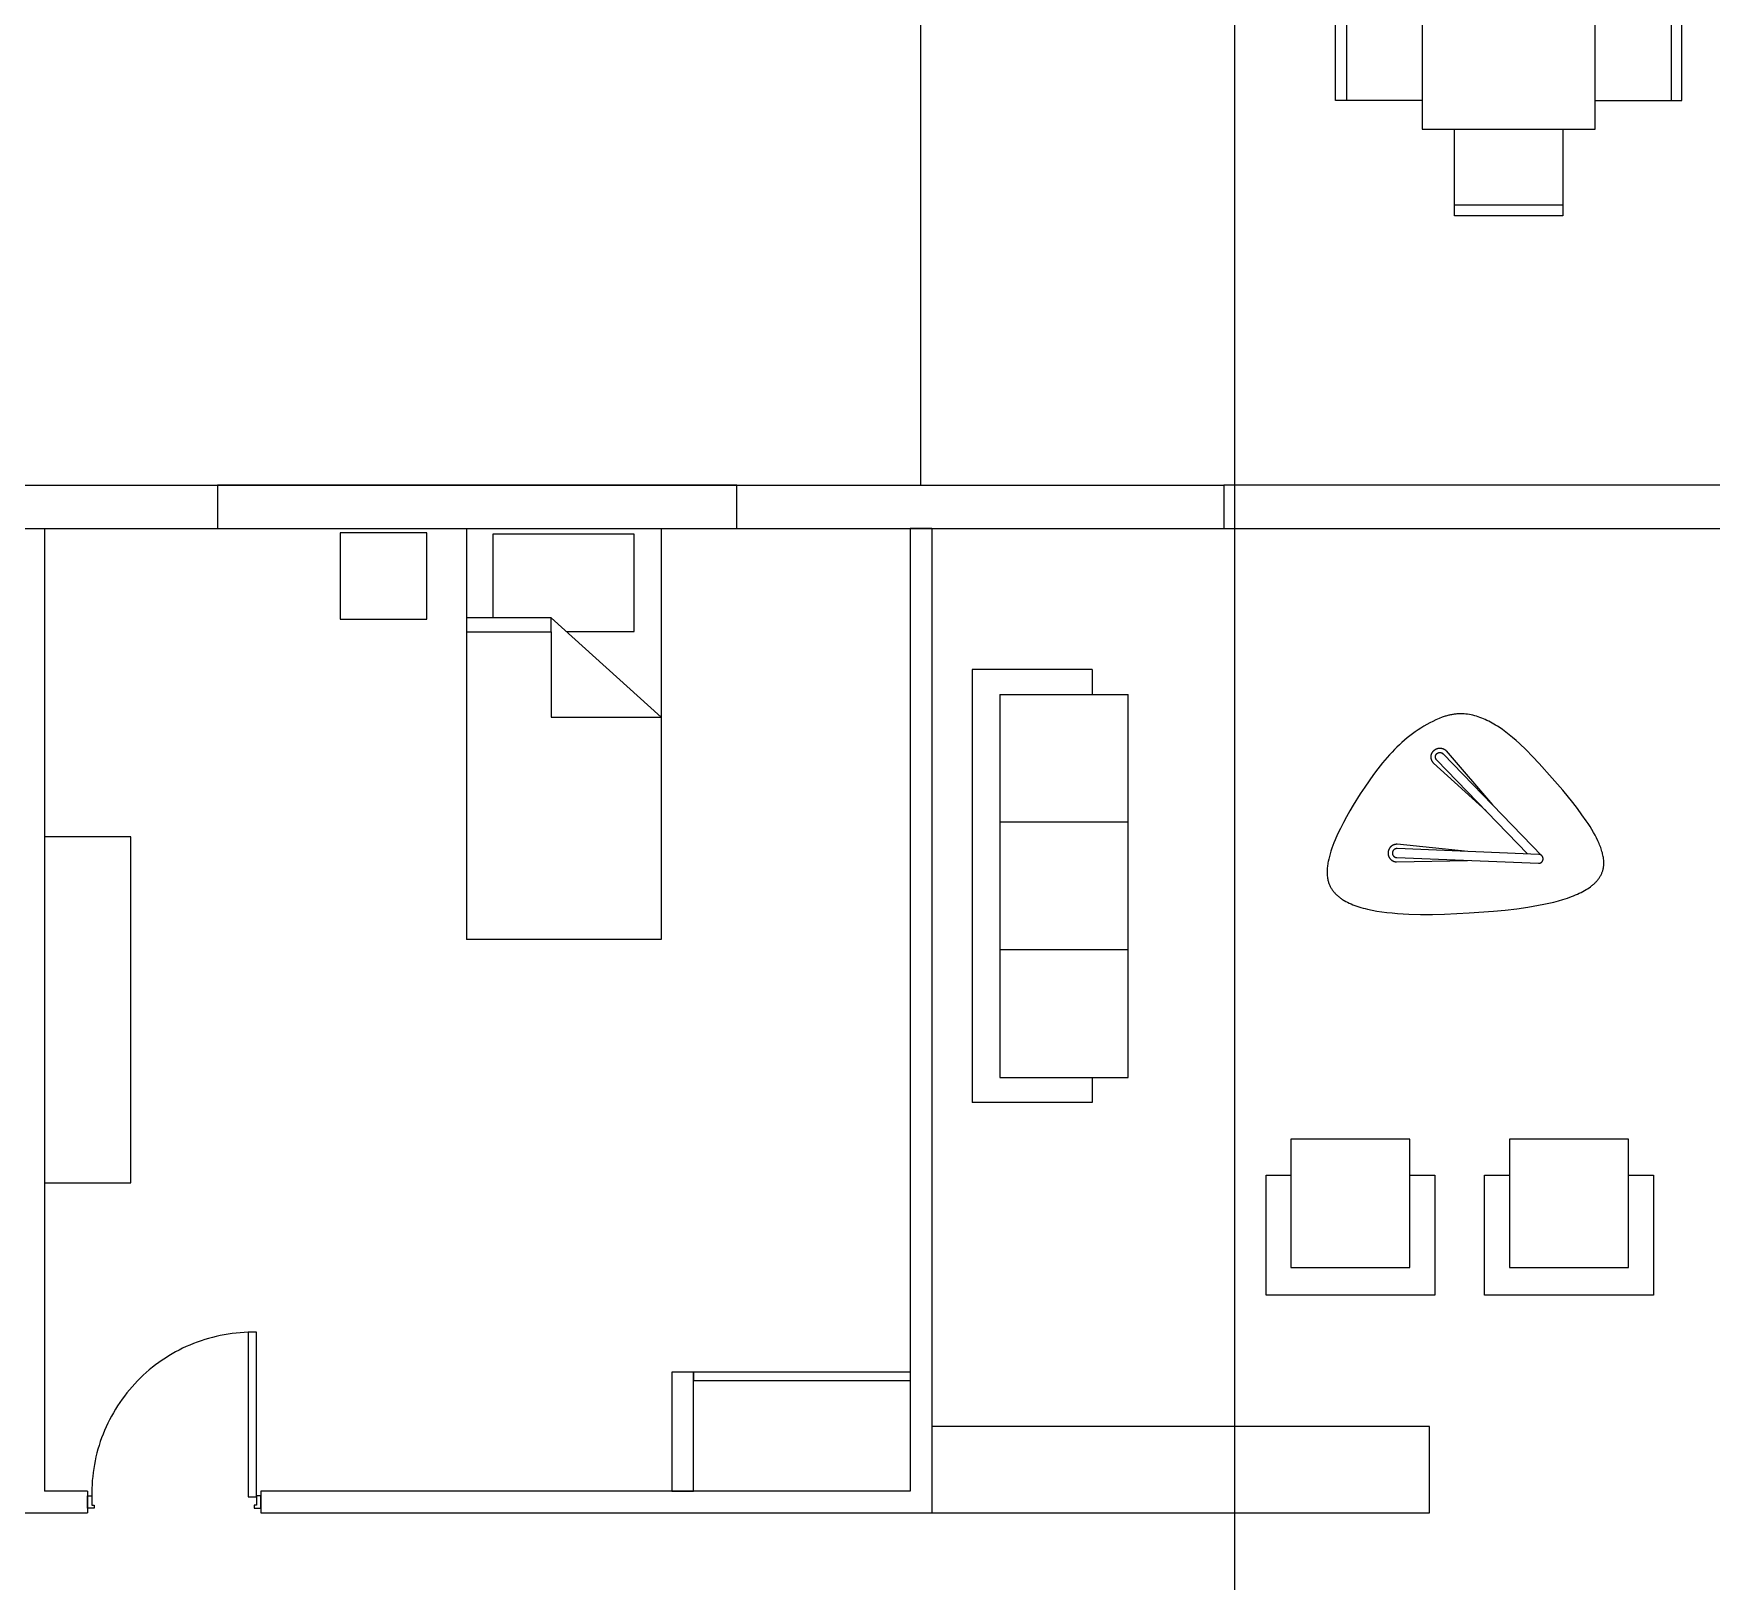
# Model space of a CAD drawing. Header units: centimetres. Extents: x 31418 to 49849, y -3781 to 3852.
# Drawn here: x 32563 to 33338, y 763 to 1478 of the extents above; entities that cross this region are included whole.
import ezdxf

# ---------------------------------------------------------------- set-up
doc = ezdxf.new("R2010")
doc.units = ezdxf.units.CM
doc.header["$LTSCALE"] = 100
doc.header["$MEASUREMENT"] = 0
doc.linetypes.add('ACAD_ISO03W100', pattern=[30, 12, -18])
for name, color, linetype in [('Muebles', 11, 'Continuous'), ('MUROS', 5, 'Continuous'), ('PUERTA', 1, 'Continuous'), ('Puertas', 1, 'Continuous'), ('TABIQUE', 3, 'Continuous'), ('Texto', 2, 'Continuous')]:
    doc.layers.add(name, color=color, linetype=linetype)

# ---------------------------------------------------------------- blocks, each defined once
blk = doc.blocks.new('cama')
at = {"layer": 'Muebles'}
for points in [[(29974.86, 1051.81), (30064.86, 1051.81)], [(29974.86, 1051.81), (29974.86, 861.81)], [(29987.08, 1049.06), (29987.08, 1010.29)], [(30052.35, 1049.06), (29987.08, 1049.06)], [(30052.35, 1004.08), (30052.35, 1049.06)], [(30064.86, 1051.81), (30064.86, 861.81)], [(30014.04, 1010.5), (29974.86, 1010.5)], [(30014.04, 1003.92), (30014.04, 1010.5)], [(30064.86, 964.52), (30014.04, 1010.5)], [(29974.86, 1003.92), (30014.04, 1003.92)], [(30014.04, 1003.92), (30014.04, 964.52)], [(30021.13, 1004.08), (30052.35, 1004.08)], [(30014.04, 964.52), (30064.86, 964.52)], [(30064.86, 861.81), (29974.86, 861.81)]]:
    blk.add_lwpolyline(points, dxfattribs=at)
blk = doc.blocks.new('Sillon')
at = {"layer": 'Muebles'}
for points in [[(30571.13, 511.97), (30571.13, 567.4)], [(30571.13, 567.4), (30649.13, 567.4)], [(30649.13, 567.4), (30649.13, 511.97)], [(30637.63, 554.68), (30582.63, 554.68)], [(30582.63, 554.68), (30582.63, 495.4)], [(30637.63, 495.4), (30637.63, 554.68)], [(30582.63, 511.97), (30571.13, 511.97)], [(30649.13, 511.97), (30637.63, 511.97)], [(30582.63, 495.4), (30637.63, 495.4)]]:
    blk.add_lwpolyline(points, dxfattribs=at)
blk = doc.blocks.new('mesa centro')
at = {"layer": 'Muebles'}
blk.add_lwpolyline([(30621.37, 369.83), (30621.97, 368.33), (30622.6, 366.86), (30623.28, 365.42), (30623.98, 364), (30624.73, 362.61), (30625.51, 361.25), (30626.33, 359.91), (30627.18, 358.6), (30628.06, 357.31), (30628.98, 356.04), (30629.93, 354.79), (30630.92, 353.56), (30631.94, 352.36), (30632.99, 351.17), (30634.07, 349.99), (30635.18, 348.84), (30636.32, 347.7), (30637.5, 346.58), (30638.7, 345.47), (30639.93, 344.37), (30642.48, 342.21), (30645.13, 340.1), (30647.89, 338.02), (30650.76, 335.97), (30653.72, 333.95), (30656.78, 331.94), (30661.98, 328.67), (30664.64, 327.09), (30667.32, 325.55), (30670.02, 324.09), (30672.71, 322.71), (30675.38, 321.43), (30678.03, 320.26), (30679.34, 319.73), (30680.64, 319.23), (30681.92, 318.76), (30683.19, 318.34), (30684.45, 317.96), (30685.68, 317.62), (30686.9, 317.32), (30688.09, 317.07), (30688.68, 316.96), (30689.26, 316.87), (30689.84, 316.79), (30690.41, 316.72), (30690.97, 316.66), (30691.53, 316.62), (30692.08, 316.59), (30692.62, 316.58), (30693.16, 316.58), (30693.69, 316.59), (30694.21, 316.62), (30694.72, 316.66), (30695.23, 316.72), (30695.73, 316.79), (30696.21, 316.88), (30696.45, 316.93), (30696.69, 316.99), (30697.06, 317.08), (30697.43, 317.18), (30697.79, 317.3), (30698.14, 317.42), (30698.49, 317.55), (30698.84, 317.7), (30699.18, 317.85), (30699.51, 318.01), (30699.84, 318.18), (30700.16, 318.36), (30700.48, 318.55), (30700.79, 318.75), (30701.1, 318.95), (30701.4, 319.17), (30701.7, 319.39), (30701.99, 319.63), (30702.28, 319.87), (30702.57, 320.12), (30702.84, 320.38), (30703.12, 320.65), (30703.39, 320.92), (30703.65, 321.21), (30703.91, 321.5), (30704.16, 321.8), (30704.41, 322.11), (30704.66, 322.42), (30704.9, 322.75), (30705.14, 323.08), (30705.37, 323.42), (30705.6, 323.77), (30705.82, 324.12), (30706.04, 324.49), (30706.46, 325.24), (30706.87, 326.01), (30707.26, 326.82), (30707.63, 327.65), (30707.99, 328.51), (30708.33, 329.4), (30708.65, 330.31), (30708.96, 331.25), (30709.26, 332.21), (30709.54, 333.2), (30709.8, 334.21), (30710.05, 335.24), (30710.51, 337.37), (30710.91, 339.59), (30711.26, 341.88), (30711.57, 344.25), (30711.82, 346.68), (30712.03, 349.18), (30712.32, 354.35), (30712.45, 359.71), (30712.45, 365.23), (30712.33, 370.85), (30711.8, 382.29), (30710.98, 393.41), (30710.46, 398.86), (30709.83, 404.19), (30709.1, 409.35), (30708.26, 414.31), (30707.79, 416.71), (30707.29, 419.04), (30706.75, 421.29), (30706.17, 423.48), (30705.56, 425.58), (30704.91, 427.6), (30704.22, 429.53), (30703.86, 430.46), (30703.49, 431.37), (30703.11, 432.25), (30702.72, 433.1), (30702.32, 433.93), (30701.9, 434.74), (30701.48, 435.51), (30701.04, 436.26), (30700.59, 436.98), (30700.13, 437.67), (30699.66, 438.33), (30699.42, 438.65), (30699.18, 438.96), (30698.93, 439.26), (30698.68, 439.56), (30698.43, 439.85), (30698.17, 440.13), (30697.91, 440.4), (30697.65, 440.66), (30697.38, 440.92), (30697.11, 441.17), (30696.84, 441.41), (30696.56, 441.64), (30696.29, 441.86), (30696, 442.07), (30695.72, 442.28), (30695.43, 442.47), (30695.14, 442.66), (30694.84, 442.84), (30694.54, 443.01), (30694.24, 443.17), (30693.93, 443.32), (30693.63, 443.46), (30693.31, 443.6), (30693, 443.72), (30692.68, 443.84), (30692.35, 443.94), (30692.03, 444.04), (30691.69, 444.12), (30691.36, 444.2), (30691.02, 444.27), (30690.77, 444.31), (30690.52, 444.35), (30690.27, 444.38), (30690.01, 444.4), (30689.76, 444.43), (30689.5, 444.44), (30689.23, 444.46), (30688.97, 444.46), (30688.71, 444.46), (30688.44, 444.46), (30688.17, 444.45), (30687.9, 444.44), (30687.36, 444.4), (30686.81, 444.34), (30686.25, 444.26), (30685.68, 444.17), (30685.11, 444.05), (30684.53, 443.92), (30683.95, 443.77), (30683.36, 443.61), (30682.76, 443.42), (30682.16, 443.22), (30681.55, 443.01), (30680.94, 442.78), (30680.32, 442.53), (30679.7, 442.27), (30678.44, 441.71), (30677.16, 441.08), (30675.86, 440.41), (30674.55, 439.68), (30673.22, 438.9), (30671.88, 438.07), (30670.53, 437.21), (30669.16, 436.3), (30666.4, 434.36), (30663.6, 432.29), (30660.78, 430.11), (30655.1, 425.47), (30649.45, 420.61), (30642.73, 414.61), (30639.51, 411.57), (30636.41, 408.52), (30633.48, 405.43), (30632.09, 403.88), (30630.75, 402.33), (30629.47, 400.76), (30628.24, 399.19), (30627.09, 397.62), (30626, 396.04), (30625.48, 395.25), (30624.99, 394.45), (30624.51, 393.65), (30624.05, 392.86), (30623.61, 392.06), (30623.2, 391.26), (30622.8, 390.45), (30622.43, 389.65), (30622.08, 388.84), (30621.75, 388.04), (30621.44, 387.23), (30621.16, 386.41), (30620.91, 385.6), (30620.68, 384.79), (30620.47, 383.97), (30620.29, 383.15), (30620.14, 382.33), (30620.01, 381.51), (30619.91, 380.69), (30619.84, 379.86), (30619.8, 379.04), (30619.79, 378.62), (30619.79, 378.21), (30619.79, 377.79), (30619.81, 377.38), (30619.83, 376.96), (30619.85, 376.55), (30619.89, 376.13), (30619.93, 375.71), (30619.98, 375.3), (30620.04, 374.88), (30620.11, 374.46), (30620.18, 374.04), (30620.26, 373.62), (30620.35, 373.2), (30620.45, 372.78), (30620.56, 372.36), (30620.67, 371.94), (30620.79, 371.52), (30620.93, 371.1), (30621.07, 370.67), (30621.22, 370.25)], close=True, dxfattribs=at)
for points in [[(30684.51, 409.26), (30641.14, 367.23), (30641.1, 367.2), (30641.07, 367.17), (30641.03, 367.14), (30641, 367.11), (30640.96, 367.08), (30640.92, 367.05), (30640.88, 367.02), (30640.84, 366.99), (30640.8, 366.97), (30640.76, 366.94), (30640.71, 366.92), (30640.67, 366.89), (30640.63, 366.87), (30640.58, 366.85), (30640.53, 366.83), (30640.49, 366.8), (30640.44, 366.79), (30640.39, 366.77), (30640.34, 366.75), (30640.29, 366.74), (30640.24, 366.72), (30640.19, 366.71), (30640.14, 366.7), (30640.09, 366.69), (30640.04, 366.68), (30639.98, 366.67), (30639.93, 366.66), (30639.88, 366.66), (30639.82, 366.65), (30639.77, 366.65), (30639.72, 366.65), (30639.66, 366.65), (30639.61, 366.65), (30639.56, 366.65), (30639.5, 366.66), (30639.45, 366.66), (30639.4, 366.67), (30639.34, 366.68), (30639.29, 366.69), (30639.24, 366.7), (30639.19, 366.71), (30639.14, 366.72), (30639.09, 366.74), (30639.04, 366.76), (30638.99, 366.77), (30638.94, 366.79), (30638.89, 366.81), (30638.84, 366.83), (30638.8, 366.85), (30638.75, 366.88), (30638.71, 366.9), (30638.66, 366.92), (30638.62, 366.95), (30638.58, 366.98), (30638.54, 367), (30638.5, 367.03), (30638.46, 367.06), (30638.42, 367.09), (30638.38, 367.12), (30638.35, 367.15), (30638.31, 367.18), (30638.28, 367.21), (30638.24, 367.24), (30638.21, 367.28), (30638.18, 367.31), (30638.15, 367.34), (30638.12, 367.38), (30638.09, 367.42), (30638.06, 367.45), (30638.03, 367.49), (30638, 367.53), (30637.97, 367.57), (30637.95, 367.61), (30637.92, 367.65), (30637.9, 367.7), (30637.87, 367.74), (30637.85, 367.79), (30637.83, 367.83), (30637.81, 367.88), (30637.79, 367.92), (30637.77, 367.97), (30637.75, 368.02), (30637.73, 368.07), (30637.72, 368.12), (30637.7, 368.17), (30637.69, 368.22), (30637.68, 368.27), (30637.67, 368.32), (30637.66, 368.38), (30637.65, 368.43), (30637.64, 368.48), (30637.64, 368.53), (30637.63, 368.59), (30637.63, 368.64), (30637.63, 368.69), (30637.63, 368.75), (30637.63, 368.8), (30637.63, 368.86), (30637.64, 368.91), (30637.64, 368.96), (30637.65, 369.01), (30637.66, 369.07), (30637.67, 369.12), (30637.68, 369.17), (30637.69, 369.22), (30637.7, 369.27), (30637.72, 369.32), (30637.74, 369.37), (30637.75, 369.42), (30637.77, 369.47), (30637.79, 369.52), (30637.81, 369.57), (30637.83, 369.61), (30637.86, 369.66), (30637.88, 369.7), (30637.9, 369.75), (30637.93, 369.79), (30637.96, 369.83), (30637.98, 369.87), (30638.01, 369.91), (30638.04, 369.95), (30638.07, 369.99), (30638.1, 370.03), (30638.13, 370.07), (30638.16, 370.1), (30638.19, 370.14), (30638.22, 370.17), (30638.26, 370.2), (30685.35, 415.83)], [(30685.31, 415.79), (30685.27, 415.75), (30685.24, 415.72), (30685.21, 415.68), (30685.17, 415.64), (30685.14, 415.6), (30685.11, 415.56), (30685.09, 415.52), (30685.06, 415.48), (30685.03, 415.44), (30685.01, 415.39), (30684.98, 415.35), (30684.96, 415.31), (30684.94, 415.27), (30684.91, 415.22), (30684.89, 415.18), (30684.88, 415.13), (30684.86, 415.09), (30684.84, 415.05), (30684.83, 415), (30684.81, 414.96), (30684.8, 414.91), (30684.79, 414.87), (30684.77, 414.82), (30684.76, 414.78), (30684.76, 414.73), (30684.75, 414.69), (30684.74, 414.64), (30684.73, 414.6), (30684.73, 414.56), (30684.73, 414.51), (30684.72, 414.47), (30684.72, 414.43), (30682.07, 348.91), (30682.07, 348.86), (30682.07, 348.82), (30682.07, 348.77), (30682.07, 348.72), (30682.07, 348.68), (30682.08, 348.63), (30682.08, 348.58), (30682.09, 348.53), (30682.1, 348.48), (30682.1, 348.44), (30682.11, 348.39), (30682.13, 348.34), (30682.14, 348.29), (30682.15, 348.24), (30682.17, 348.19), (30682.18, 348.14), (30682.2, 348.1), (30682.22, 348.05), (30682.24, 348), (30682.26, 347.95), (30682.28, 347.91), (30682.31, 347.86), (30682.33, 347.81), (30682.36, 347.77), (30682.39, 347.72), (30682.42, 347.68), (30682.45, 347.63), (30682.48, 347.59), (30682.51, 347.55), (30682.54, 347.51), (30682.58, 347.46), (30682.62, 347.43), (30682.65, 347.39), (30682.69, 347.35), (30682.73, 347.31), (30682.77, 347.28), (30682.81, 347.24), (30682.85, 347.21), (30682.89, 347.17), (30682.93, 347.14), (30682.98, 347.11), (30683.02, 347.08), (30683.07, 347.06), (30683.11, 347.03), (30683.16, 347), (30683.2, 346.98), (30683.25, 346.96), (30683.3, 346.94), (30683.34, 346.92), (30683.39, 346.9), (30683.44, 346.88), (30683.49, 346.86), (30683.53, 346.85), (30683.58, 346.83), (30683.63, 346.82), (30683.68, 346.81), (30683.72, 346.8), (30683.77, 346.79), (30683.82, 346.78), (30683.87, 346.78), (30683.91, 346.77), (30683.96, 346.77), (30684.01, 346.76), (30684.05, 346.76), (30684.1, 346.76), (30684.14, 346.76), (30684.19, 346.76), (30684.24, 346.76), (30684.29, 346.76), (30684.33, 346.77), (30684.38, 346.77), (30684.43, 346.78), (30684.48, 346.79), (30684.53, 346.8), (30684.57, 346.81), (30684.62, 346.82), (30684.67, 346.83), (30684.72, 346.84), (30684.77, 346.86), (30684.82, 346.87), (30684.87, 346.89), (30684.91, 346.91), (30684.96, 346.93), (30685.01, 346.95), (30685.06, 346.98), (30685.1, 347), (30685.15, 347.03), (30685.2, 347.05), (30685.24, 347.08), (30685.29, 347.11), (30685.33, 347.14), (30685.37, 347.17), (30685.42, 347.2), (30685.46, 347.24), (30685.5, 347.27), (30685.54, 347.31), (30685.58, 347.34), (30685.61, 347.38), (30685.65, 347.42), (30685.69, 347.46), (30685.72, 347.5), (30685.76, 347.54), (30685.79, 347.58), (30685.82, 347.63), (30685.85, 347.67), (30685.88, 347.71), (30685.91, 347.76), (30685.93, 347.8), (30685.96, 347.85), (30685.98, 347.9), (30686, 347.94), (30686.03, 347.99), (30686.05, 348.04), (30686.07, 348.08), (30686.08, 348.13), (30686.1, 348.18), (30686.11, 348.23), (30686.13, 348.27), (30686.14, 348.32), (30686.15, 348.37), (30686.16, 348.42), (30686.17, 348.46), (30686.18, 348.51), (30686.19, 348.56), (30686.19, 348.6), (30686.2, 348.65), (30686.2, 348.7), (30686.2, 348.74), (30688.85, 414.26), (30688.85, 414.31), (30688.85, 414.35), (30688.85, 414.4), (30688.85, 414.45), (30688.85, 414.49), (30688.85, 414.54), (30688.84, 414.59), (30688.83, 414.64), (30688.83, 414.69), (30688.82, 414.73), (30688.81, 414.78), (30688.8, 414.83), (30688.78, 414.88), (30688.77, 414.93), (30688.75, 414.98), (30688.74, 415.03), (30688.72, 415.07), (30688.7, 415.12), (30688.68, 415.17), (30688.66, 415.22), (30688.64, 415.27), (30688.61, 415.31), (30688.59, 415.36), (30688.56, 415.4), (30688.53, 415.45), (30688.51, 415.49), (30688.47, 415.54), (30688.44, 415.58), (30688.41, 415.62), (30688.38, 415.66), (30688.34, 415.71), (30688.31, 415.75), (30688.27, 415.78), (30688.23, 415.82), (30688.19, 415.86), (30688.15, 415.89), (30688.11, 415.93), (30688.07, 415.96), (30688.03, 416), (30687.99, 416.03), (30687.94, 416.06), (30687.9, 416.09), (30687.86, 416.11), (30687.81, 416.14), (30687.76, 416.17), (30687.72, 416.19), (30687.67, 416.21), (30687.62, 416.23), (30687.58, 416.25), (30687.53, 416.27), (30687.48, 416.29), (30687.44, 416.31), (30687.39, 416.32), (30687.34, 416.34), (30687.29, 416.35), (30687.24, 416.36), (30687.2, 416.37), (30687.15, 416.38), (30687.1, 416.39), (30687.06, 416.39), (30687.01, 416.4), (30686.96, 416.4), (30686.92, 416.41), (30686.87, 416.41), (30686.82, 416.41), (30686.78, 416.41), (30686.73, 416.41), (30686.68, 416.41), (30686.63, 416.41), (30686.58, 416.4), (30686.53, 416.4), (30686.48, 416.39), (30686.43, 416.38), (30686.38, 416.37), (30686.33, 416.36), (30686.28, 416.35), (30686.23, 416.34), (30686.18, 416.32), (30686.13, 416.3), (30686.08, 416.29), (30686.03, 416.27), (30685.98, 416.25), (30685.93, 416.23), (30685.88, 416.2), (30685.84, 416.18), (30685.79, 416.15), (30685.74, 416.13), (30685.69, 416.1), (30685.65, 416.07), (30685.6, 416.04), (30685.56, 416.01), (30685.51, 415.97), (30685.47, 415.94), (30685.43, 415.9), (30685.39, 415.87), (30685.35, 415.83)], [(30664.68, 390.04), (30642.53, 365.79), (30642.46, 365.73), (30642.39, 365.67), (30642.32, 365.61), (30642.25, 365.55), (30642.18, 365.49), (30642.1, 365.44), (30642.03, 365.38), (30641.95, 365.33), (30641.87, 365.28), (30641.78, 365.22), (30641.7, 365.18), (30641.61, 365.13), (30641.53, 365.08), (30641.44, 365.04), (30641.35, 365), (30641.25, 364.96), (30641.16, 364.92), (30641.06, 364.88), (30640.97, 364.85), (30640.87, 364.82), (30640.77, 364.79), (30640.67, 364.77), (30640.57, 364.74), (30640.47, 364.72), (30640.36, 364.7), (30640.26, 364.69), (30640.16, 364.67), (30640.05, 364.66), (30639.95, 364.66), (30639.84, 364.65), (30639.74, 364.65), (30639.63, 364.65), (30639.53, 364.65), (30639.42, 364.66), (30639.32, 364.67), (30639.21, 364.68), (30639.11, 364.69), (30639, 364.71), (30638.9, 364.73), (30638.8, 364.75), (30638.7, 364.77), (30638.6, 364.8), (30638.5, 364.83), (30638.4, 364.86), (30638.3, 364.89), (30638.21, 364.93), (30638.11, 364.97), (30638.02, 365.01), (30637.93, 365.05), (30637.84, 365.1), (30637.75, 365.14), (30637.67, 365.19), (30637.58, 365.24), (30637.5, 365.29), (30637.42, 365.35), (30637.34, 365.4), (30637.26, 365.46), (30637.19, 365.51), (30637.11, 365.57), (30637.04, 365.63), (30636.97, 365.7), (30636.9, 365.76), (30636.84, 365.82), (30636.77, 365.88), (30636.71, 365.95), (30636.65, 366.02), (30636.59, 366.09), (30636.53, 366.16), (30636.47, 366.23), (30636.42, 366.31), (30636.36, 366.38), (30636.31, 366.46), (30636.26, 366.54), (30636.2, 366.63), (30636.16, 366.71), (30636.11, 366.8), (30636.06, 366.89), (30636.02, 366.98), (30635.98, 367.07), (30635.94, 367.16), (30635.9, 367.25), (30635.86, 367.35), (30635.83, 367.45), (30635.8, 367.54), (30635.77, 367.64), (30635.75, 367.74), (30635.72, 367.84), (30635.7, 367.95), (30635.68, 368.05), (30635.67, 368.15), (30635.65, 368.26), (30635.64, 368.36), (30635.64, 368.46), (30635.63, 368.57), (30635.63, 368.67), (30635.63, 368.78), (30635.63, 368.89), (30635.64, 368.99), (30635.65, 369.1), (30635.66, 369.2), (30635.67, 369.3), (30635.69, 369.41), (30635.71, 369.51), (30635.73, 369.61), (30635.75, 369.71), (30635.78, 369.81), (30635.81, 369.91), (30635.84, 370.01), (30635.87, 370.11), (30635.91, 370.2), (30635.95, 370.3), (30635.99, 370.39), (30636.03, 370.48), (30636.08, 370.57), (30636.12, 370.66), (30636.17, 370.75), (30636.22, 370.83), (30636.27, 370.91), (30636.33, 370.99), (30636.38, 371.07), (30636.44, 371.15), (30636.49, 371.23), (30636.55, 371.3), (30636.61, 371.37), (30636.68, 371.44), (30636.74, 371.51), (30636.8, 371.57), (30636.87, 371.64), (30661.8, 393.01)], [(30683.39, 381.67), (30680.07, 348.99), (30680.07, 348.9), (30680.07, 348.81), (30680.07, 348.72), (30680.07, 348.63), (30680.08, 348.53), (30680.09, 348.44), (30680.1, 348.34), (30680.11, 348.25), (30680.12, 348.15), (30680.14, 348.06), (30680.16, 347.96), (30680.18, 347.87), (30680.21, 347.77), (30680.23, 347.67), (30680.26, 347.58), (30680.3, 347.48), (30680.33, 347.39), (30680.37, 347.29), (30680.41, 347.2), (30680.45, 347.11), (30680.49, 347.01), (30680.54, 346.92), (30680.59, 346.83), (30680.64, 346.74), (30680.7, 346.65), (30680.75, 346.56), (30680.81, 346.48), (30680.88, 346.39), (30680.94, 346.31), (30681.01, 346.23), (30681.07, 346.15), (30681.14, 346.07), (30681.22, 345.99), (30681.29, 345.92), (30681.37, 345.85), (30681.45, 345.78), (30681.53, 345.71), (30681.61, 345.64), (30681.69, 345.58), (30681.77, 345.51), (30681.86, 345.46), (30681.95, 345.4), (30682.03, 345.34), (30682.12, 345.29), (30682.21, 345.24), (30682.3, 345.2), (30682.39, 345.15), (30682.49, 345.11), (30682.58, 345.07), (30682.67, 345.03), (30682.77, 345), (30682.86, 344.96), (30682.95, 344.93), (30683.05, 344.91), (30683.14, 344.88), (30683.23, 344.86), (30683.33, 344.84), (30683.42, 344.82), (30683.51, 344.81), (30683.61, 344.79), (30683.7, 344.78), (30683.79, 344.77), (30683.88, 344.77), (30683.97, 344.76), (30684.06, 344.76), (30684.15, 344.76), (30684.24, 344.76), (30684.34, 344.76), (30684.43, 344.77), (30684.52, 344.78), (30684.62, 344.79), (30684.71, 344.8), (30684.81, 344.82), (30684.9, 344.83), (30685, 344.85), (30685.1, 344.87), (30685.19, 344.9), (30685.29, 344.93), (30685.38, 344.96), (30685.48, 344.99), (30685.57, 345.02), (30685.67, 345.06), (30685.76, 345.1), (30685.86, 345.14), (30685.95, 345.19), (30686.04, 345.23), (30686.13, 345.28), (30686.22, 345.33), (30686.31, 345.39), (30686.4, 345.45), (30686.48, 345.51), (30686.57, 345.57), (30686.65, 345.63), (30686.73, 345.7), (30686.82, 345.77), (30686.89, 345.84), (30686.97, 345.91), (30687.04, 345.98), (30687.12, 346.06), (30687.19, 346.14), (30687.26, 346.22), (30687.32, 346.3), (30687.39, 346.38), (30687.45, 346.47), (30687.51, 346.55), (30687.56, 346.64), (30687.62, 346.73), (30687.67, 346.81), (30687.72, 346.9), (30687.77, 346.99), (30687.81, 347.09), (30687.85, 347.18), (30687.89, 347.27), (30687.93, 347.36), (30687.97, 347.46), (30688, 347.55), (30688.03, 347.64), (30688.06, 347.74), (30688.08, 347.83), (30688.1, 347.93), (30688.12, 348.02), (30688.14, 348.11), (30688.16, 348.21), (30688.17, 348.3), (30688.18, 348.39), (30688.19, 348.48), (30688.2, 348.57), (30688.2, 348.66), (30687.53, 381.5)]]:
    blk.add_lwpolyline(points, dxfattribs=at)
blk = doc.blocks.new('Sillon 3 cuerpos')
at = {"layer": 'Muebles'}
for points in [[(30794.52, 458.11), (30849.95, 458.11)], [(30794.52, 446.61), (30794.52, 458.11)], [(30849.95, 258.11), (30849.95, 458.11)], [(30777.95, 446.61), (30777.95, 269.61)], [(30837.23, 446.61), (30777.95, 446.61)], [(30837.23, 269.61), (30837.23, 446.61)], [(30777.95, 387.61), (30837.23, 387.61)], [(30777.95, 328.61), (30837.23, 328.61)], [(30837.23, 269.61), (30777.95, 269.61)], [(30794.52, 258.11), (30794.52, 269.61)], [(30794.52, 258.11), (30849.95, 258.11)]]:
    blk.add_lwpolyline(points, dxfattribs=at)
blk = doc.blocks.new('Mesa comerdor')
at = {"layer": 'Muebles'}
for points in [[(30620.4, 143.79), (30620.4, 183.79), (30670.4, 183.79)], [(30670.4, 178.79), (30620.4, 178.79)], [(30670.4, 183.79), (30670.4, 143.79)], [(30743.83, 143.79), (30743.83, 183.79), (30693.83, 183.79)], [(30693.83, 183.79), (30693.83, 143.79)], [(30693.83, 178.79), (30743.83, 178.79)], [(30607.12, 78.79), (30567.12, 78.79), (30567.12, 128.79)], [(30567.12, 128.79), (30607.12, 128.79)], [(30572.12, 128.79), (30572.12, 78.79)], [(30757.12, 78.79), (30797.12, 78.79), (30797.12, 128.79)], [(30797.12, 128.79), (30757.12, 128.79)], [(30792.12, 128.79), (30792.12, 78.79)], [(30620.4, 63.79), (30620.4, 23.79), (30670.4, 23.79)], [(30670.4, 23.79), (30670.4, 63.79)], [(30743.83, 63.79), (30743.83, 23.79), (30693.83, 23.79)], [(30693.83, 23.79), (30693.83, 63.79)], [(30670.4, 28.79), (30620.4, 28.79)], [(30693.83, 28.79), (30743.83, 28.79)]]:
    blk.add_lwpolyline(points, dxfattribs=at)
blk.add_lwpolyline([(30607.12, 143.79), (30607.12, 63.79), (30757.12, 63.79), (30757.12, 143.79)], close=True, dxfattribs=at)

msp = doc.modelspace()

# ---------------------------------------------------------------- linework, layer by layer
msp.add_line((32973.12, 1269.81), (32973.12, 2054.81))
at = {"linetype": 'ACAD_ISO03W100', "ltscale": 5}
msp.add_arc((32664.42, 803.93), 74.38, 91.67537, 182.63486, dxfattribs=at)
at = {"layer": 'Muebles'}
for p, q in [((32648.12, 1269.81), (32648.12, 1249.81)), ((32888.12, 1269.81), (32648.12, 1269.81)), ((32888.12, 1249.81), (32888.12, 1269.81)), ((33113.12, 1269.81), (33113.12, 1249.81)), ((33353.12, 1269.81), (33113.12, 1269.81)), ((32648.12, 1249.81), (32888.12, 1249.81)), ((33113.12, 1249.81), (33353.12, 1249.81))]:
    msp.add_line(p, q, dxfattribs=at)
msp.add_lwpolyline([(32704.82, 1247.81), (32704.82, 1207.81), (32744.82, 1207.81), (32744.82, 1247.81)], close=True, dxfattribs=at)
for points in [[(32608.12, 1107.31), (32568.12, 1107.31), (32568.12, 947.31), (32608.12, 947.31), (32608.12, 1107.31)], [(33208.12, 794.81), (33208.12, 834.81), (32978.12, 834.81), (32978.12, 794.81), (33208.12, 794.81)]]:
    msp.add_lwpolyline(points, dxfattribs=at)
at = {"layer": 'MUROS', "color": 5}
msp.add_line((31418.12, 1269.81), (33113.12, 1269.81), dxfattribs=at)
at = {"layer": 'MUROS'}
for p, q in [((32558.12, 1249.81), (33058.12, 1249.81)), ((33058.12, 1249.81), (33113.12, 1249.81))]:
    msp.add_line(p, q, dxfattribs=at)
at = {"layer": 'MUROS', "color": 3}
for p, q in [((32438.12, 794.81), (32588.12, 794.81)), ((32668.12, 794.81), (32978.12, 794.81))]:
    msp.add_line(p, q, dxfattribs=at)
at = {"layer": 'PUERTA'}
for points in [[(32662.24, 878.28), (32662.24, 802.28), (32666.12, 802.28), (32666.12, 878.28)], [(32591.12, 797), (32588.12, 797), (32588.12, 802.62), (32590.12, 802.62), (32590.12, 798.4), (32591.12, 798.4)], [(32665.12, 797), (32668.12, 797), (32668.12, 802.62), (32666.12, 802.62), (32666.12, 798.4), (32665.12, 798.4)]]:
    msp.add_lwpolyline(points, close=True, dxfattribs=at)
at = {"layer": 'Puertas'}
for p, q in [((32968.12, 859.81), (32868.12, 859.81)), ((32868.12, 859.81), (32868.12, 855.81)), ((32968.12, 855.81), (32868.12, 855.81)), ((32968.12, 859.81), (32968.12, 855.81))]:
    msp.add_line(p, q, dxfattribs=at)
at = {"layer": 'TABIQUE'}
for p, q in [((32568.12, 1249.81), (32568.12, 804.81)), ((32978.12, 1249.81), (32968.12, 1249.81)), ((32968.12, 1249.81), (32968.12, 804.81)), ((32978.12, 1249.81), (32978.12, 794.81)), ((32868.12, 859.81), (32858.12, 859.81)), ((32858.12, 859.81), (32858.12, 804.81)), ((32868.12, 804.81), (32868.12, 859.81)), ((32588.12, 804.81), (32568.12, 804.81)), ((32588.12, 804.81), (32588.12, 794.81)), ((32668.12, 804.81), (32668.12, 794.81)), ((32868.27, 804.81), (32668.12, 804.81)), ((32858.12, 804.81), (32868.12, 804.81)), ((32968.12, 804.81), (32868.27, 804.81))]:
    msp.add_line(p, q, dxfattribs=at)
at = {"layer": 'Texto'}
msp.add_line((33118.12, 2442.42), (33118.12, -1226.49), dxfattribs=at)

# ---------------------------------------------------------------- block references
at = {"layer": 'Muebles'}
for name, p, rotation in [('Mesa comerdor', (33348.57, -29172.83), 90), ('Sillon 3 cuerpos', (63846.85, 1442.64), 180), ('mesa centro', (32844.25, 31783.87), 270), ('Sillon', (63781.75, 1462.86), 180), ('Sillon', (63882.75, 1462.86), 180)]:
    msp.add_blockref(name, p, dxfattribs=dict(at, rotation=rotation))
msp.add_blockref('cama', (2788.26, 198), dxfattribs=at)

doc.saveas('drawing.dxf')
